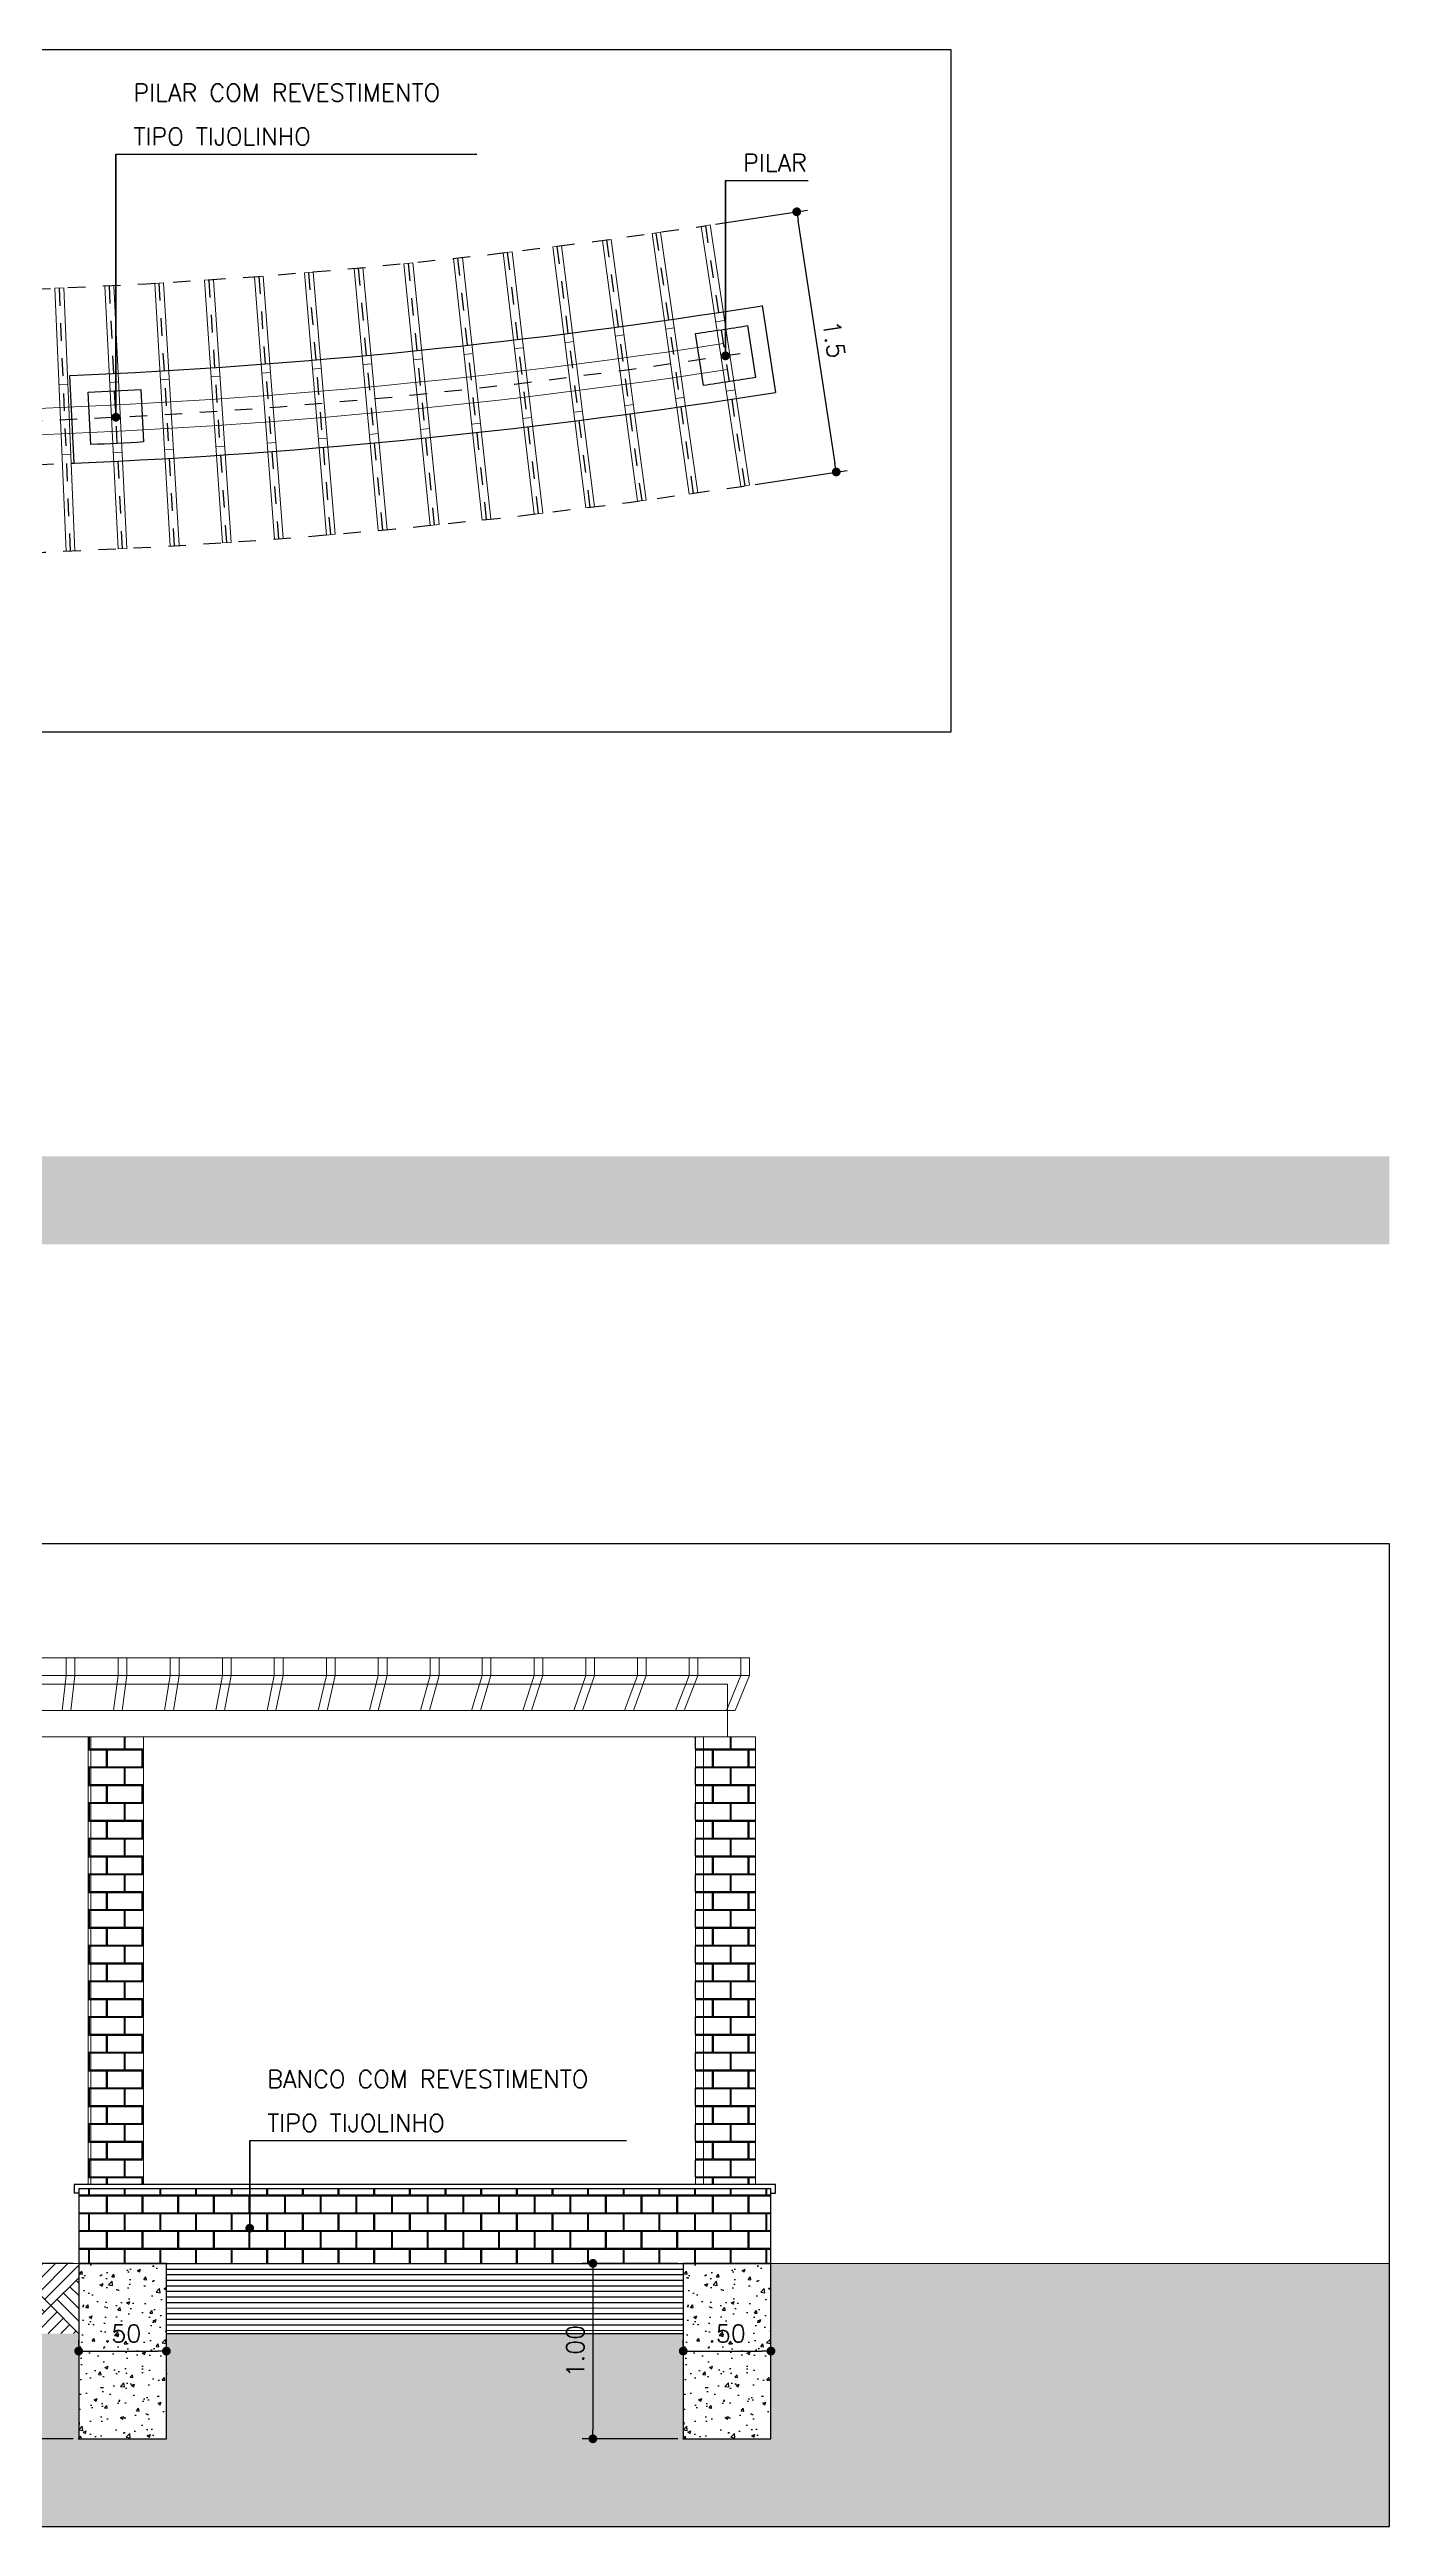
# Model space of a CAD drawing. Extents: x 387222 to 388513, y 9633222 to 9634061.
# Drawn here: x 387648.98 to 387656.62, y 9633426.75 to 9633440.87 of the extents above; entities that cross this region are included whole.
import ezdxf

# ---------------------------------------------------------------- set-up
doc = ezdxf.new("R2010")
doc.units = 0
doc.header["$LTSCALE"] = 0.049213
doc.header["$PDSIZE"] = -2.5
doc.linetypes.add('DASHDOT', pattern=[1, 0.5, -0.25, 0, -0.25])
doc.layers.get('Defpoints').update_dxf_attribs({"color": 8})
for name, color, linetype in [('AI-Cotas', 12, 'Continuous'), ('ARQ_VISTA01', 7, 'Continuous'), ('BANCO', 2, 'Continuous'), ('EIXO', 253, 'DASHDOT'), ('HACH', 8, 'Continuous'), ('HATCH CINZA SÓLIDO', 9, 'Continuous'), ('P6', 4, 'Continuous')]:
    doc.layers.add(name, color=color, linetype=linetype)
for name, color, linetype, lineweight in [('CARAMANCHÃO', 2, 'Continuous', 13), ('PERGOLA', 2, 'Continuous', 13), ('PILAR', 4, 'Continuous', 13), ('VIGA', 6, 'Continuous', 13)]:
    doc.layers.add(name, color=color, linetype=linetype, lineweight=lineweight)
doc.styles.add('RS50', font='romans.shx', dxfattribs={"height": 0.1})
doc.dimstyles.new('Cota 50', dxfattribs={"dimscale": 0.05, "dimtxt": 0.1, "dimasz": 1, "dimexe": 1.25, "dimexo": 0.625, "dimgap": 1, "dimtad": 1, "dimzin": 4, "dimdsep": 46, "dimtxsty": 'RS50', "dimblk": 'DOT', "dimcen": 0.1, "dimclrd": 12, "dimclre": 12, "dimclrt": 2, "dimadec": 0, "dimazin": 0, "dimtfac": 1, "dimtix": 1, "dimtmove": 0, "dimatfit": 3, "dimldrblk": 'DOT', "dimfxl": 1.25, "dimarcsym": 0})
pattern_1 = [(135, (0, 0), (-0.431052293811, 3e-17), [0.3048, -0.3048]), (135, (0.03592, 0.03592), (-0.431052293811, 3e-17), [0.3048, -0.3048]), (135, (0.07184, 0.07184), (-0.431052293811, 3e-17), [0.3048, -0.3048]), (135, (0.10776, 0.10776), (-0.431052293811, 3e-17), [0.3048, -0.3048]), (135, (0.14368, 0.14368), (-0.431052293811, 3e-17), [0.3048, -0.3048]), (135, (0.1796, 0.1796), (-0.431052293811, 3e-17), [0.3048, -0.3048]), (135, (0.21553, 0.21553), (-0.431052293811, 3e-17), [0.3048, -0.3048]), (45, (-0.21553, 0.21553), (0.431052293811, -3e-17), [0.3048, -0.3048]), (45, (-0.25145, 0.25145), (0.431052293811, -3e-17), [0.3048, -0.3048]), (45, (-0.28737, 0.28737), (0.431052293811, -3e-17), [0.3048, -0.3048]), (45, (-0.3233, 0.3233), (0.431052293811, -3e-17), [0.3048, -0.3048]), (45, (-0.3592, 0.3592), (0.431052293811, -3e-17), [0.3048, -0.3048]), (45, (-0.39513, 0.39513), (0.431052293811, -3e-17), [0.3048, -0.3048]), (45, (-0.43105, 0.43105), (0.431052293811, -3e-17), [0.3048, -0.3048])]

# ---------------------------------------------------------------- blocks, each defined once
blk = doc.blocks.new('_Dot')
at = {"color": 0, "linetype": 'ByBlock', "lineweight": -2}
blk.add_line((-0.5, 0), (-1, 0), dxfattribs=at)
at = {"color": 0, "linetype": 'ByBlock', "const_width": 0.5}
blk.add_lwpolyline([(-0.25, 0, 1), (0.25, 0, 1)], format="xyb", close=True, dxfattribs=at)
blk = doc.blocks.new('*D270')
at = {"layer": 'AI-Cotas', "color": 12, "lineweight": -2, "transparency": 16777216}
for p, q in [((387652.78, 9633439.872), (387653.305, 9633439.952)), ((387653.461, 9633438.509), (387653.251, 9633439.893)), ((387653.005, 9633438.389), (387653.53, 9633438.469))]:
    blk.add_line(p, q, dxfattribs=at)
at = {"layer": 'Defpoints', "color": 0, "transparency": 16777216}
for p in [(387652.749, 9633439.868), (387653.243, 9633439.943), (387652.974, 9633438.385)]:
    blk.add_point(p, dxfattribs=at)
at = {"layer": 'AI-Cotas', "color": 12, "lineweight": -2, "transparency": 16777216, "xscale": 0.05, "yscale": 0.05, "zscale": 0.05}
for p, rotation in [((387653.243, 9633439.943), 98.6400000068206), ((387653.468, 9633438.46), 278.6400000068206)]:
    blk.add_blockref('_Dot', p, dxfattribs=dict(at, rotation=rotation))
at = {"layer": 'AI-Cotas', "color": 2, "transparency": 16777216, "insert": (387653.455, 9633439.216), "char_height": 0.1, "attachment_point": 5, "rotation": 278.64, "style": 'RS50'}
blk.add_mtext('1.5', dxfattribs=at)
blk = doc.blocks.new('*D633')
at = {"layer": 'AI-Cotas', "color": 12, "lineweight": -2, "transparency": 16777216}
for p, q in [((387649.119, 9633428.251), (387648.573, 9633428.251)), ((387648.635, 9633428.201), (387648.635, 9633427.301)), ((387649.119, 9633427.251), (387648.573, 9633427.251))]:
    blk.add_line(p, q, dxfattribs=at)
at = {"layer": 'Defpoints', "color": 0, "transparency": 16777216}
for p in [(387649.15, 9633428.251), (387648.635, 9633427.251), (387649.15, 9633427.251)]:
    blk.add_point(p, dxfattribs=at)
at = {"layer": 'AI-Cotas', "color": 12, "lineweight": -2, "transparency": 16777216, "xscale": 0.05, "yscale": 0.05, "zscale": 0.05}
for p, rotation in [((387648.635, 9633428.251), 90), ((387648.635, 9633427.251), 270)]:
    blk.add_blockref('_Dot', p, dxfattribs=dict(at, rotation=rotation))
at = {"layer": 'AI-Cotas', "color": 2, "transparency": 16777216, "insert": (387648.535, 9633427.751), "char_height": 0.1, "attachment_point": 5, "rotation": 90, "style": 'RS50'}
blk.add_mtext('1.00', dxfattribs=at)
blk = doc.blocks.new('*D634')
at = {"layer": 'AI-Cotas', "color": 12, "lineweight": -2, "transparency": 16777216}
for p, q in [((387649.15, 9633427.783), (387649.15, 9633427.814)), ((387649.2, 9633427.751), (387649.6, 9633427.751)), ((387649.65, 9633427.783), (387649.65, 9633427.814))]:
    blk.add_line(p, q, dxfattribs=at)
at = {"layer": 'Defpoints', "color": 0, "transparency": 16777216}
for p in [(387649.15, 9633427.751), (387649.65, 9633427.751), (387649.65, 9633427.751)]:
    blk.add_point(p, dxfattribs=at)
at = {"layer": 'AI-Cotas', "color": 12, "lineweight": -2, "transparency": 16777216, "xscale": 0.05, "yscale": 0.05, "zscale": 0.05, "rotation": 180}
blk.add_blockref('_Dot', (387649.15, 9633427.751), dxfattribs=at)
at = {"layer": 'AI-Cotas', "color": 12, "lineweight": -2, "transparency": 16777216, "xscale": 0.05, "yscale": 0.05, "zscale": 0.05}
blk.add_blockref('_Dot', (387649.65, 9633427.751), dxfattribs=at)
at = {"layer": 'AI-Cotas', "color": 2, "transparency": 16777216, "insert": (387649.4, 9633427.851), "char_height": 0.1, "attachment_point": 5, "style": 'RS50'}
blk.add_mtext('.50', dxfattribs=at)
blk = doc.blocks.new('*D635')
at = {"layer": 'AI-Cotas', "color": 12, "lineweight": -2, "transparency": 16777216}
for p, q in [((387652.565, 9633428.251), (387652.019, 9633428.251)), ((387652.081, 9633428.201), (387652.081, 9633427.301)), ((387652.565, 9633427.251), (387652.019, 9633427.251))]:
    blk.add_line(p, q, dxfattribs=at)
at = {"layer": 'Defpoints', "color": 0, "transparency": 16777216}
for p in [(387652.596, 9633428.251), (387652.081, 9633427.251), (387652.596, 9633427.251)]:
    blk.add_point(p, dxfattribs=at)
at = {"layer": 'AI-Cotas', "color": 12, "lineweight": -2, "transparency": 16777216, "xscale": 0.05, "yscale": 0.05, "zscale": 0.05}
for p, rotation in [((387652.081, 9633428.251), 90), ((387652.081, 9633427.251), 270)]:
    blk.add_blockref('_Dot', p, dxfattribs=dict(at, rotation=rotation))
at = {"layer": 'AI-Cotas', "color": 2, "transparency": 16777216, "insert": (387651.981, 9633427.751), "char_height": 0.1, "attachment_point": 5, "rotation": 90, "style": 'RS50'}
blk.add_mtext('1.00', dxfattribs=at)
blk = doc.blocks.new('*D636')
at = {"layer": 'AI-Cotas', "color": 12, "lineweight": -2, "transparency": 16777216}
for p, q in [((387652.596, 9633427.783), (387652.596, 9633427.814)), ((387652.646, 9633427.751), (387653.046, 9633427.751)), ((387653.096, 9633427.783), (387653.096, 9633427.814))]:
    blk.add_line(p, q, dxfattribs=at)
at = {"layer": 'Defpoints', "color": 0, "transparency": 16777216}
for p in [(387652.596, 9633427.751), (387653.096, 9633427.751), (387653.096, 9633427.751)]:
    blk.add_point(p, dxfattribs=at)
at = {"layer": 'AI-Cotas', "color": 12, "lineweight": -2, "transparency": 16777216, "xscale": 0.05, "yscale": 0.05, "zscale": 0.05, "rotation": 180}
blk.add_blockref('_Dot', (387652.596, 9633427.751), dxfattribs=at)
at = {"layer": 'AI-Cotas', "color": 12, "lineweight": -2, "transparency": 16777216, "xscale": 0.05, "yscale": 0.05, "zscale": 0.05}
blk.add_blockref('_Dot', (387653.096, 9633427.751), dxfattribs=at)
at = {"layer": 'AI-Cotas', "color": 2, "transparency": 16777216, "insert": (387652.846, 9633427.851), "char_height": 0.1, "attachment_point": 5, "style": 'RS50'}
blk.add_mtext('.50', dxfattribs=at)

msp = doc.modelspace()

# ---------------------------------------------------------------- hatches: boundary and pattern name
h = msp.add_hatch()
h.set_pattern_fill('AR-HBONE', color=256)
h.paths.add_polyline_path([(387649.205, 9633434.809), (387649.22, 9633434.809), (387649.22, 9633432.259), (387649.205, 9633432.259)])
h.paths.add_polyline_path([(387649.22, 9633434.809), (387649.52, 9633434.809), (387649.52, 9633432.259), (387649.22, 9633432.259)])
h = msp.add_hatch()
h.set_pattern_fill('AR-HBONE', color=256)
h.paths.add_polyline_path([(387652.711, 9633434.809), (387652.849, 9633434.809), (387653.007, 9633434.809), (387653.007, 9633432.259), (387652.711, 9633432.259)])
h.paths.add_polyline_path([(387652.666, 9633434.809), (387652.711, 9633434.809), (387652.711, 9633432.259), (387652.666, 9633432.259)])
at = {"layer": 'ARQ_VISTA01'}
h = msp.add_hatch(dxfattribs=at)
h.set_pattern_fill('AR-B816C', color=256, scale=0.0005)
h.paths.add_polyline_path([(387649.22, 9633431.251), (387649.205, 9633431.251), (387649.205, 9633428.701), (387649.22, 9633428.701)])
h.paths.add_polyline_path([(387649.52, 9633431.251), (387649.22, 9633431.251), (387649.22, 9633428.701), (387649.52, 9633428.701)])
h = msp.add_hatch(dxfattribs=at)
h.set_pattern_fill('AR-B816C', color=256, scale=0.0005)
h.paths.add_polyline_path([(387652.711, 9633431.251), (387652.666, 9633431.251), (387652.666, 9633428.701), (387652.711, 9633428.701)])
h.paths.add_polyline_path([(387653.007, 9633431.251), (387652.849, 9633431.251), (387652.711, 9633431.251), (387652.711, 9633428.701), (387653.007, 9633428.701)])
h = msp.add_hatch(dxfattribs=at)
h.set_pattern_fill('AR-B816C', color=256, scale=0.0005)
h.set_pattern_definition([(0, (0, -3.55706), (0.1016, 0.1016), [0.1984375, -0.0047625]), (0, (-0.1016, -3.5523), (0.1016, 0.1016), [0.1984375, -0.0047625]), (90, (0, -3.55706), (-0.1016, 0.1016), [-0.1063625, 0.0968375]), (90, (-0.00476, -3.55706), (-0.1016, 0.1016), [-0.1063625, 0.0968375])])
h.paths.add_polyline_path([(387649.15, 9633428.676), (387649.15, 9633428.251), (387653.096, 9633428.251), (387653.096, 9633428.676)])
at = {"layer": 'HACH'}
h = msp.add_hatch(dxfattribs=at)
h.set_pattern_fill('AR-PARQ1', color=256, scale=0.001, angle=45)
h.set_pattern_definition([(135, (0, 6.30768), (-0.431052293811, 3e-17), [0.3048, -0.3048]), (135, (0.03592, 6.3436), (-0.431052293811, 3e-17), [0.3048, -0.3048]), (135, (0.07184, 6.37952), (-0.431052293811, 3e-17), [0.3048, -0.3048]), (135, (0.10776, 6.41544), (-0.431052293811, 3e-17), [0.3048, -0.3048]), (135, (0.14368, 6.45136), (-0.431052293811, 3e-17), [0.3048, -0.3048]), (135, (0.1796, 6.48728), (-0.431052293811, 3e-17), [0.3048, -0.3048]), (135, (0.21553, 6.5232), (-0.431052293811, 3e-17), [0.3048, -0.3048]), (45, (-0.21553, 6.5232), (0.431052293811, -3e-17), [0.3048, -0.3048]), (45, (-0.25145, 6.55912), (0.431052293811, -3e-17), [0.3048, -0.3048]), (45, (-0.28737, 6.59504), (0.431052293811, -3e-17), [0.3048, -0.3048]), (45, (-0.3233, 6.63097), (0.431052293811, -3e-17), [0.3048, -0.3048]), (45, (-0.3592, 6.6669), (0.431052293811, -3e-17), [0.3048, -0.3048]), (45, (-0.39513, 6.7028), (0.431052293811, -3e-17), [0.3048, -0.3048]), (45, (-0.43105, 6.73873), (0.431052293811, -3e-17), [0.3048, -0.3048])])
h.paths.add_polyline_path([(387656.621, 9633434.059), (387656.621, 9633434.559), (387638.611, 9633434.559), (387638.611, 9633434.059)])
h = msp.add_hatch(dxfattribs=at)
h.set_pattern_fill('AR-PARQ1', color=256, scale=0.001, angle=45)
h.set_pattern_definition(pattern_1)
h.paths.add_polyline_path([(387645.583, 9633427.851), (387642.636, 9633427.851), (387642.636, 9633427.251), (387642.136, 9633427.251), (387642.136, 9633428.251), (387638.611, 9633428.251), (387638.611, 9633426.751), (387656.621, 9633426.751), (387656.621, 9633428.251), (387653.096, 9633428.251), (387653.096, 9633427.251), (387652.596, 9633427.251), (387652.596, 9633427.851), (387649.65, 9633427.851), (387649.65, 9633427.251), (387649.15, 9633427.251), (387649.15, 9633427.851), (387646.083, 9633427.851), (387646.083, 9633427.251), (387645.583, 9633427.251)])
h = msp.add_hatch(dxfattribs=at)
h.set_pattern_fill('AR-PARQ1', color=256, scale=0.001, angle=45)
h.set_pattern_definition(pattern_1)
h.paths.add_polyline_path([(387649.15, 9633428.251), (387646.083, 9633428.251), (387646.083, 9633427.851), (387649.15, 9633427.851)])
at = {"layer": 'HATCH CINZA SÓLIDO'}
h = msp.add_hatch(dxfattribs=at)
h.set_pattern_fill('AR-CONC', color=256, scale=0.001, style=0)
h.set_pattern_definition([(50, (387649.15025, 9633427.25145), (0.182185, -0.01594), [0.01905, -0.20955]), (355, (387649.15025, 9633427.25145), (-0.035243, 0.191057), [0.01524, -0.16764]), (100.451, (387649.16544, 9633427.25013), (0.146943, 0.175117), [0.01619, -0.17809]), (46.184, (387649.15025, 9633427.30225), (0.27108, -0.04204), [0.028575, -0.314325]), (96.636, (387649.17284, 9633427.29875), (0.237404, 0.247426), [0.024285, -0.267135]), (351.184, (387649.15025, 9633427.30225), (0.237405, 0.247425), [0.02286, -0.25146]), (21, (387649.17565, 9633427.28955), (0.151615, -0.102266), [0.01905, -0.20955]), (326, (387649.17565, 9633427.28955), (0.061802, 0.184188), [0.01524, -0.16764]), (71.451, (387649.18829, 9633427.28103), (0.213416, 0.081923), [0.01619, -0.17809]), (37.5, (387649.150255, 9633427.251453), (0.0030886, 0.084555), [0, -0.165608, 0, -0.17018, 0, -0.168275]), (7.5, (387649.150255, 9633427.25145), (0.06682, 0.1001806), [0, -0.097028, 0, -0.161798, 0, -0.064135]), (327.5, (387649.09361, 9633427.25145), (0.1355906, -0.0057287), [0, -0.0635, 0, -0.19812, 0, -0.26289]), (317.5, (387649.06821, 9633427.25145), (0.148129, 0.025426), [0, -0.08255, 0, -0.131572, 0, -0.18669])])
h.paths.add_polyline_path([(387649.65, 9633428.251), (387649.15, 9633428.251), (387649.15, 9633427.251), (387649.65, 9633427.251)])
h = msp.add_hatch(dxfattribs=at)
h.set_pattern_fill('ANSI31', color=256, scale=0.01, angle=315)
h.set_pattern_definition([(0, (7.013832, 0), (1e-17, 0.03175), [])])
h.paths.add_polyline_path([(387652.596, 9633428.251), (387649.65, 9633428.251), (387649.65, 9633427.851), (387652.596, 9633427.851)])
h = msp.add_hatch(dxfattribs=at)
h.set_pattern_fill('AR-CONC', color=256, scale=0.001, style=0)
h.set_pattern_definition([(50, (387652.59644, 9633427.25145), (0.182185, -0.01594), [0.01905, -0.20955]), (355, (387652.59644, 9633427.25145), (-0.035243, 0.191057), [0.01524, -0.16764]), (100.451, (387652.61163, 9633427.25013), (0.146943, 0.175117), [0.01619, -0.17809]), (46.184, (387652.59644, 9633427.30225), (0.27108, -0.04204), [0.028575, -0.314325]), (96.636, (387652.61903, 9633427.29875), (0.237404, 0.247426), [0.024285, -0.267135]), (351.184, (387652.59644, 9633427.30225), (0.237405, 0.247425), [0.02286, -0.25146]), (21, (387652.62184, 9633427.28955), (0.151615, -0.102266), [0.01905, -0.20955]), (326, (387652.62184, 9633427.28955), (0.061802, 0.184188), [0.01524, -0.16764]), (71.451, (387652.63448, 9633427.28103), (0.213416, 0.081923), [0.01619, -0.17809]), (37.5, (387652.596443, 9633427.251453), (0.0030886, 0.084555), [0, -0.165608, 0, -0.17018, 0, -0.168275]), (7.5, (387652.59644, 9633427.25145), (0.06682, 0.1001806), [0, -0.097028, 0, -0.161798, 0, -0.064135]), (327.5, (387652.5398, 9633427.25145), (0.1355906, -0.0057287), [0, -0.0635, 0, -0.19812, 0, -0.26289]), (317.5, (387652.5144, 9633427.25145), (0.148129, 0.025426), [0, -0.08255, 0, -0.131572, 0, -0.18669])])
h.paths.add_polyline_path([(387653.096, 9633428.251), (387652.596, 9633428.251), (387652.596, 9633427.251), (387653.096, 9633427.251)])

# ---------------------------------------------------------------- linework, layer by layer
at = {"layer": 'AI-Cotas'}
for points in [[(387649.362, 9633440.272), (387649.362, 9633438.772)], [(387652.837, 9633440.122), (387652.837, 9633439.122)], [(387650.125, 9633428.951), (387650.125, 9633428.451)]]:
    msp.add_lwpolyline(points, dxfattribs=at)
at = {"layer": 'BANCO'}
for points in [[(387653.046, 9633439.408), (387653.121, 9633438.913)], [(387649.125, 9633438.511), (387649.1, 9633439.01)], [(387653.096, 9633428.651), (387653.121, 9633428.651), (387653.121, 9633428.701), (387649.125, 9633428.701)], [(387649.125, 9633428.701), (387649.125, 9633428.651)], [(387649.15, 9633428.251), (387653.096, 9633428.251), (387653.096, 9633428.676), (387649.15, 9633428.676)], [(387649.15, 9633428.676), (387649.15, 9633428.251)], [(387649.15, 9633428.651), (387649.125, 9633428.651)], [(387649.65, 9633427.851), (387652.596, 9633427.851)]]:
    msp.add_lwpolyline(points, dxfattribs=at)
for points in [[(387649.15, 9633427.251), (387649.65, 9633427.251), (387649.65, 9633428.251), (387649.15, 9633428.251)], [(387652.596, 9633427.251), (387653.096, 9633427.251), (387653.096, 9633428.251), (387652.596, 9633428.251)]]:
    msp.add_lwpolyline(points, close=True, dxfattribs=at)
for radius, start, end in [(34.5, 272.4648, 279.0552), (35, 272.4707, 279.0493)]:
    msp.add_arc((387647.616, 9633473.478), radius, start, end, dxfattribs=at)
at = {"layer": 'CARAMANCHÃO'}
for points in [[(387652.68, 9633438.341), (387652.467, 9633439.826), (387652.418, 9633439.819), (387652.63, 9633438.334), (387652.68, 9633438.341)], [(387652.974, 9633438.385), (387652.749, 9633439.868), (387652.699, 9633439.86), (387652.925, 9633438.377), (387652.974, 9633438.385)], [(387651.795, 9633438.225), (387651.62, 9633439.715), (387651.57, 9633439.709), (387651.746, 9633438.219), (387651.795, 9633438.225)], [(387652.091, 9633438.261), (387651.903, 9633439.749), (387651.853, 9633439.743), (387652.041, 9633438.255), (387652.091, 9633438.261)], [(387652.385, 9633438.3), (387652.185, 9633439.786), (387652.135, 9633439.78), (387652.336, 9633438.293), (387652.385, 9633438.3)], [(387650.019, 9633438.059), (387649.918, 9633439.556), (387649.868, 9633439.553), (387649.969, 9633438.056), (387650.019, 9633438.059)], [(387650.315, 9633438.081), (387650.202, 9633439.577), (387650.153, 9633439.573), (387650.266, 9633438.077), (387650.315, 9633438.081)], [(387650.612, 9633438.105), (387650.486, 9633439.599), (387650.437, 9633439.595), (387650.562, 9633438.1), (387650.612, 9633438.105)], [(387650.908, 9633438.131), (387650.77, 9633439.625), (387650.72, 9633439.62), (387650.858, 9633438.126), (387650.908, 9633438.131)], [(387651.204, 9633438.16), (387651.054, 9633439.652), (387651.004, 9633439.647), (387651.154, 9633438.155), (387651.204, 9633438.16)], [(387651.5, 9633438.191), (387651.337, 9633439.682), (387651.287, 9633439.677), (387651.45, 9633438.186), (387651.5, 9633438.191)], [(387649.128, 9633438.01), (387649.065, 9633439.509), (387649.015, 9633439.507), (387649.078, 9633438.008), (387649.128, 9633438.01)], [(387649.425, 9633438.024), (387649.35, 9633439.522), (387649.3, 9633439.52), (387649.375, 9633438.022), (387649.425, 9633438.024)], [(387649.722, 9633438.041), (387649.634, 9633439.538), (387649.584, 9633439.535), (387649.672, 9633438.038), (387649.722, 9633438.041)], [(387652.496, 9633439.274), (387652.545, 9633439.281)], [(387652.782, 9633439.316), (387652.831, 9633439.324)], [(387651.347, 9633439.13), (387651.397, 9633439.135)], [(387651.635, 9633439.163), (387651.684, 9633439.168)], [(387651.922, 9633439.197), (387651.971, 9633439.204)], [(387652.209, 9633439.235), (387652.258, 9633439.241)], [(387649.616, 9633438.986), (387649.666, 9633438.989)], [(387649.905, 9633439.004), (387649.955, 9633439.007)], [(387650.194, 9633439.024), (387650.244, 9633439.028)], [(387650.483, 9633439.047), (387650.532, 9633439.051)], [(387650.771, 9633439.072), (387650.821, 9633439.077)], [(387651.059, 9633439.1), (387651.109, 9633439.105)], [(387649.038, 9633438.957), (387649.088, 9633438.959)], [(387649.327, 9633438.97), (387649.377, 9633438.973)], [(387652.262, 9633438.838), (387652.312, 9633438.845)], [(387652.552, 9633438.878), (387652.602, 9633438.885)], [(387652.842, 9633438.921), (387652.891, 9633438.928)], [(387651.099, 9633438.702), (387651.149, 9633438.707)], [(387651.39, 9633438.732), (387651.44, 9633438.738)], [(387651.681, 9633438.765), (387651.731, 9633438.771)], [(387651.972, 9633438.801), (387652.022, 9633438.807)], [(387649.055, 9633438.558), (387649.105, 9633438.56)], [(387649.347, 9633438.571), (387649.397, 9633438.573)], [(387649.64, 9633438.587), (387649.69, 9633438.59)], [(387649.932, 9633438.605), (387649.982, 9633438.608)], [(387650.224, 9633438.625), (387650.274, 9633438.629)], [(387650.516, 9633438.649), (387650.566, 9633438.653)], [(387650.808, 9633438.674), (387650.857, 9633438.679)]]:
    msp.add_lwpolyline(points, dxfattribs=at)
at = {"layer": 'Defpoints'}
for points in [[(387641.112, 9633440.868), (387654.121, 9633440.868), (387654.121, 9633436.978), (387641.112, 9633436.978)], [(387638.611, 9633426.751), (387656.621, 9633426.751), (387656.621, 9633432.351), (387638.611, 9633432.351)]]:
    msp.add_lwpolyline(points, close=True, dxfattribs=at)
at = {"layer": 'EIXO'}
for points in [[(387652.949, 9633438.381), (387652.724, 9633439.864)], [(387651.771, 9633438.222), (387651.595, 9633439.712)], [(387652.066, 9633438.258), (387651.878, 9633439.746)], [(387652.361, 9633438.297), (387652.16, 9633439.783)], [(387652.655, 9633438.337), (387652.442, 9633439.822)], [(387649.994, 9633438.058), (387649.893, 9633439.554)], [(387650.291, 9633438.079), (387650.178, 9633439.575)], [(387650.587, 9633438.103), (387650.461, 9633439.597)], [(387650.883, 9633438.129), (387650.745, 9633439.622)], [(387651.179, 9633438.157), (387651.029, 9633439.65)], [(387651.475, 9633438.188), (387651.312, 9633439.68)], [(387649.103, 9633438.009), (387649.04, 9633439.508)], [(387649.4, 9633438.023), (387649.325, 9633439.521)], [(387649.697, 9633438.039), (387649.609, 9633439.537)]]:
    msp.add_lwpolyline(points, dxfattribs=at)
for radius, start, end in [(34, 261.36, 278.64), (34.75, 261.1385, 278.8615), (35, 267.5293, 272.4707), (35.5, 261.36, 278.64)]:
    msp.add_arc((387647.616, 9633473.478), radius, start, end, dxfattribs=at)
at = {"layer": 'P6'}
for points in [[(387652.666, 9633439.249, 0.002168), (387652.962, 9633439.294), (387653.007, 9633438.998, -0.002149), (387652.711, 9633438.953)], [(387649.205, 9633438.915, 0.002168), (387649.505, 9633438.931), (387649.52, 9633438.631, -0.002149), (387649.22, 9633438.616)]]:
    msp.add_lwpolyline(points, format="xyb", close=True, dxfattribs=at)
at = {"layer": 'PERGOLA'}
for p, q in [((387649.078, 9633431.701), (387649.078, 9633431.601)), ((387649.128, 9633431.701), (387649.128, 9633431.601)), ((387649.375, 9633431.701), (387649.375, 9633431.601)), ((387649.425, 9633431.701), (387649.425, 9633431.601)), ((387649.672, 9633431.701), (387649.672, 9633431.601)), ((387649.722, 9633431.701), (387649.722, 9633431.601)), ((387649.969, 9633431.701), (387649.969, 9633431.601)), ((387650.019, 9633431.701), (387650.019, 9633431.601)), ((387650.265, 9633431.701), (387650.265, 9633431.601)), ((387650.315, 9633431.701), (387650.315, 9633431.601)), ((387650.562, 9633431.701), (387650.562, 9633431.601)), ((387650.612, 9633431.701), (387650.612, 9633431.601)), ((387650.858, 9633431.701), (387650.858, 9633431.601)), ((387650.908, 9633431.701), (387650.908, 9633431.601)), ((387651.154, 9633431.701), (387651.154, 9633431.601)), ((387651.204, 9633431.701), (387651.204, 9633431.601)), ((387651.45, 9633431.701), (387651.45, 9633431.601)), ((387651.5, 9633431.701), (387651.5, 9633431.601)), ((387651.746, 9633431.701), (387651.746, 9633431.601)), ((387651.795, 9633431.701), (387651.795, 9633431.601)), ((387652.041, 9633431.701), (387652.041, 9633431.601)), ((387652.091, 9633431.701), (387652.091, 9633431.601)), ((387652.336, 9633431.701), (387652.336, 9633431.601)), ((387652.385, 9633431.701), (387652.385, 9633431.601)), ((387652.63, 9633431.701), (387652.63, 9633431.601)), ((387652.68, 9633431.701), (387652.68, 9633431.601)), ((387652.925, 9633431.701), (387652.925, 9633431.601))]:
    msp.add_line(p, q, dxfattribs=at)
for points in [[(387642.259, 9633431.701), (387652.974, 9633431.701)], [(387652.974, 9633431.701), (387652.974, 9633431.601)], [(387642.259, 9633431.601), (387652.974, 9633431.601)], [(387649.055, 9633431.401), (387649.078, 9633431.601)], [(387649.105, 9633431.401), (387649.128, 9633431.601)], [(387649.348, 9633431.401), (387649.375, 9633431.601)], [(387649.397, 9633431.401), (387649.425, 9633431.601)], [(387649.64, 9633431.401), (387649.672, 9633431.601)], [(387649.69, 9633431.401), (387649.722, 9633431.601)], [(387649.932, 9633431.401), (387649.969, 9633431.601)], [(387649.982, 9633431.401), (387650.019, 9633431.601)], [(387650.224, 9633431.401), (387650.265, 9633431.601)], [(387650.274, 9633431.401), (387650.315, 9633431.601)], [(387650.516, 9633431.401), (387650.562, 9633431.601)], [(387650.566, 9633431.401), (387650.612, 9633431.601)], [(387650.808, 9633431.401), (387650.858, 9633431.601)], [(387650.857, 9633431.401), (387650.908, 9633431.601)], [(387651.099, 9633431.401), (387651.154, 9633431.601)], [(387651.149, 9633431.401), (387651.204, 9633431.601)], [(387651.39, 9633431.401), (387651.45, 9633431.601)], [(387651.44, 9633431.401), (387651.5, 9633431.601)], [(387651.681, 9633431.401), (387651.746, 9633431.601)], [(387651.731, 9633431.401), (387651.795, 9633431.601)], [(387651.972, 9633431.401), (387652.041, 9633431.601)], [(387652.022, 9633431.401), (387652.091, 9633431.601)], [(387652.262, 9633431.401), (387652.336, 9633431.601)], [(387652.312, 9633431.401), (387652.385, 9633431.601)], [(387652.552, 9633431.401), (387652.63, 9633431.601)], [(387652.602, 9633431.401), (387652.68, 9633431.601)], [(387652.842, 9633431.401), (387652.925, 9633431.601)], [(387652.892, 9633431.401), (387652.974, 9633431.601)], [(387642.341, 9633431.401), (387652.892, 9633431.401)], [(387656.621, 9633428.251), (387638.611, 9633428.251)]]:
    msp.add_lwpolyline(points, dxfattribs=at)
at = {"layer": 'PILAR'}
for points in [[(387649.205, 9633428.701), (387649.205, 9633431.251)], [(387649.22, 9633428.701), (387649.22, 9633431.251)], [(387649.52, 9633428.701), (387649.52, 9633431.251)], [(387652.666, 9633428.701), (387652.666, 9633431.251)], [(387652.711, 9633428.701), (387652.711, 9633431.251)], [(387652.849, 9633431.251), (387653.007, 9633431.251), (387653.007, 9633428.701)]]:
    msp.add_lwpolyline(points, dxfattribs=at)
at = {"layer": 'VIGA'}
for points in [[(387642.384, 9633431.551), (387652.849, 9633431.551)], [(387652.849, 9633431.551), (387652.849, 9633431.251)], [(387642.384, 9633431.251), (387652.849, 9633431.251)]]:
    msp.add_lwpolyline(points, dxfattribs=at)
for radius in [34.68, 34.83]:
    msp.add_arc((387647.616, 9633473.478), radius, 261.36, 278.64, dxfattribs=at)

# ---------------------------------------------------------------- texts
at = {"layer": 'AI-Cotas', "char_height": 0.1, "attachment_point": 7, "style": 'RS50'}
for s, insert in [('\\pxsm1.5;PILAR COM REVESTIMENTO\\PTIPO TIJOLINHO', (387649.462, 9633440.322)), ('\\pxsm1.5;PILAR', (387652.937, 9633440.172)), ('\\pxsm1.5;BANCO COM REVESTIMENTO\\PTIPO TIJOLINHO', (387650.225, 9633429.001))]:
    msp.add_mtext(s, dxfattribs=dict(at, insert=insert))

# ---------------------------------------------------------------- dimensions: what is measured, and where the dimension line sits
at = {"layer": 'AI-Cotas'}
dim = msp.add_aligned_dim(p1=(387652.974, 9633438.385), p2=(387652.749, 9633439.868), distance=-0.5, dimstyle='Cota 50', override={"dimdec": 1}, dxfattribs=at)
dim.commit()
dim.dimension.update_dxf_attribs({"geometry": '*D270', "text_midpoint": (387653.455, 9633439.216)})
for base, p1, p2, picture, middle in [((387648.635, 9633427.251), (387649.15, 9633428.251), (387649.15, 9633427.251), '*D633', (387648.535, 9633427.751)), ((387652.081, 9633427.251), (387652.596, 9633428.251), (387652.596, 9633427.251), '*D635', (387651.981, 9633427.751))]:
    dim = msp.add_linear_dim(base=base, p1=p1, p2=p2, angle=90, dimstyle='Cota 50', dxfattribs=at)
    dim.commit()
    dim.dimension.update_dxf_attribs({"geometry": picture, "text_midpoint": middle})
for base, p1, p2, picture, middle in [((387649.65, 9633427.751), (387649.15, 9633427.751), (387649.65, 9633427.751), '*D634', (387649.4, 9633427.851)), ((387653.096, 9633427.751), (387652.596, 9633427.751), (387653.096, 9633427.751), '*D636', (387652.846, 9633427.851))]:
    dim = msp.add_linear_dim(base=base, p1=p1, p2=p2, dimstyle='Cota 50', dxfattribs=at)
    dim.commit()
    dim.dimension.update_dxf_attribs({"geometry": picture, "text_midpoint": middle})

# ---------------------------------------------------------------- leaders
at = {"layer": 'AI-Cotas', "annotation_type": 0, "has_hookline": 1, "hookline_direction": 0}
for points, text_width in [([(387649.362, 9633438.772), (387649.362, 9633440.272), (387649.412, 9633440.272)], 1.957), ([(387652.837, 9633439.122), (387652.837, 9633440.122), (387652.887, 9633440.122)], 0.371), ([(387650.125, 9633428.451), (387650.125, 9633428.951), (387650.175, 9633428.951)], 2.048)]:
    msp.add_leader(points, dimstyle='Cota 50', dxfattribs=dict(at, text_width=text_width))

doc.saveas('drawing.dxf')
